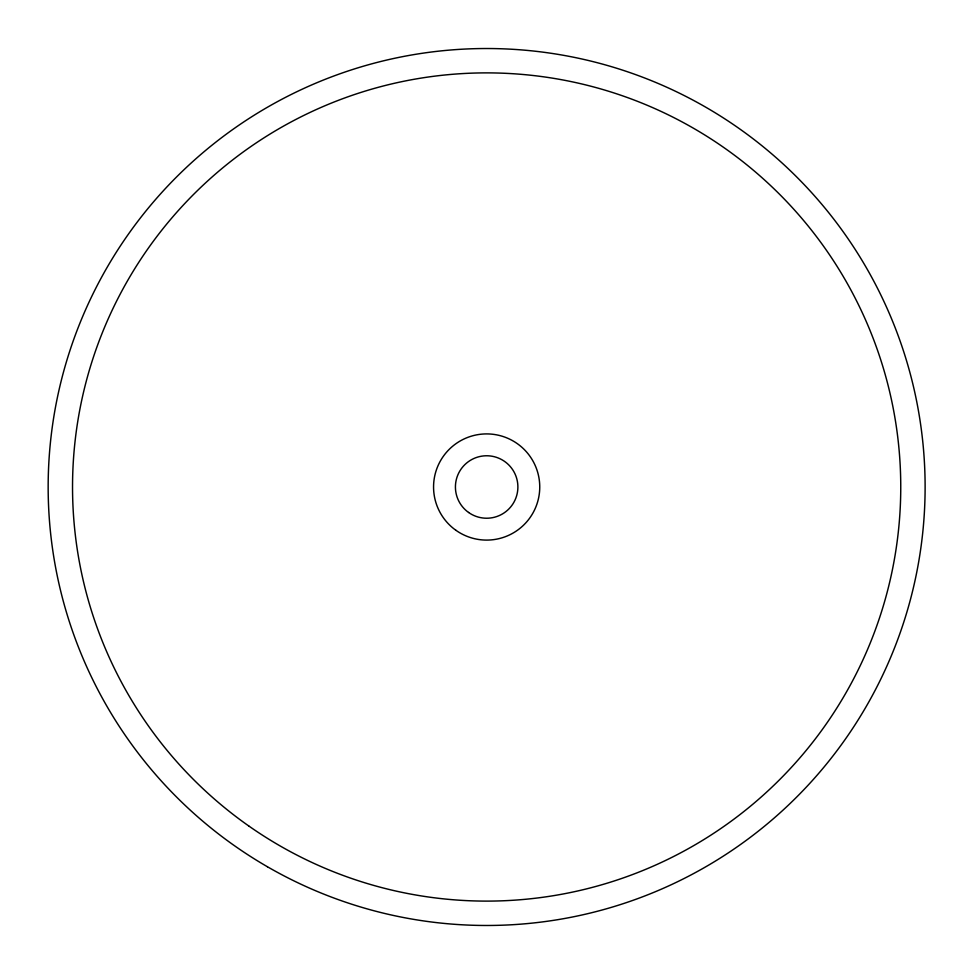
<?xml version="1.0" encoding="UTF-8"?>
<svg xmlns="http://www.w3.org/2000/svg" width="974" height="974" viewBox="0 0 974 974"><rect width="100%" height="100%" fill="white"/><g stroke="black" fill="none" stroke-linecap="round" stroke-linejoin="round"><path stroke-width="1.46" d="M267.4 866.738A438.483 438.483 0 0 0 925.117 487A438.483 438.483 0 0 0 267.4 107.262A438.483 438.483 0 0 0 267.4 866.738M248.699 825.928A414.12 414.12 0 0 0 899.136 523.598A414.12 414.12 0 0 0 312.094 111.462A414.12 414.12 0 0 0 248.699 825.928M468.604 512.482A31.229 31.229 0 0 0 517.754 489.885A31.229 31.229 0 0 0 473.608 458.62A31.229 31.229 0 0 0 468.604 512.482M455.966 530.331A53.095 53.095 0 0 0 539.523 491.907A53.095 53.095 0 0 0 464.476 438.763A53.095 53.095 0 0 0 455.966 530.331"/></g></svg>
